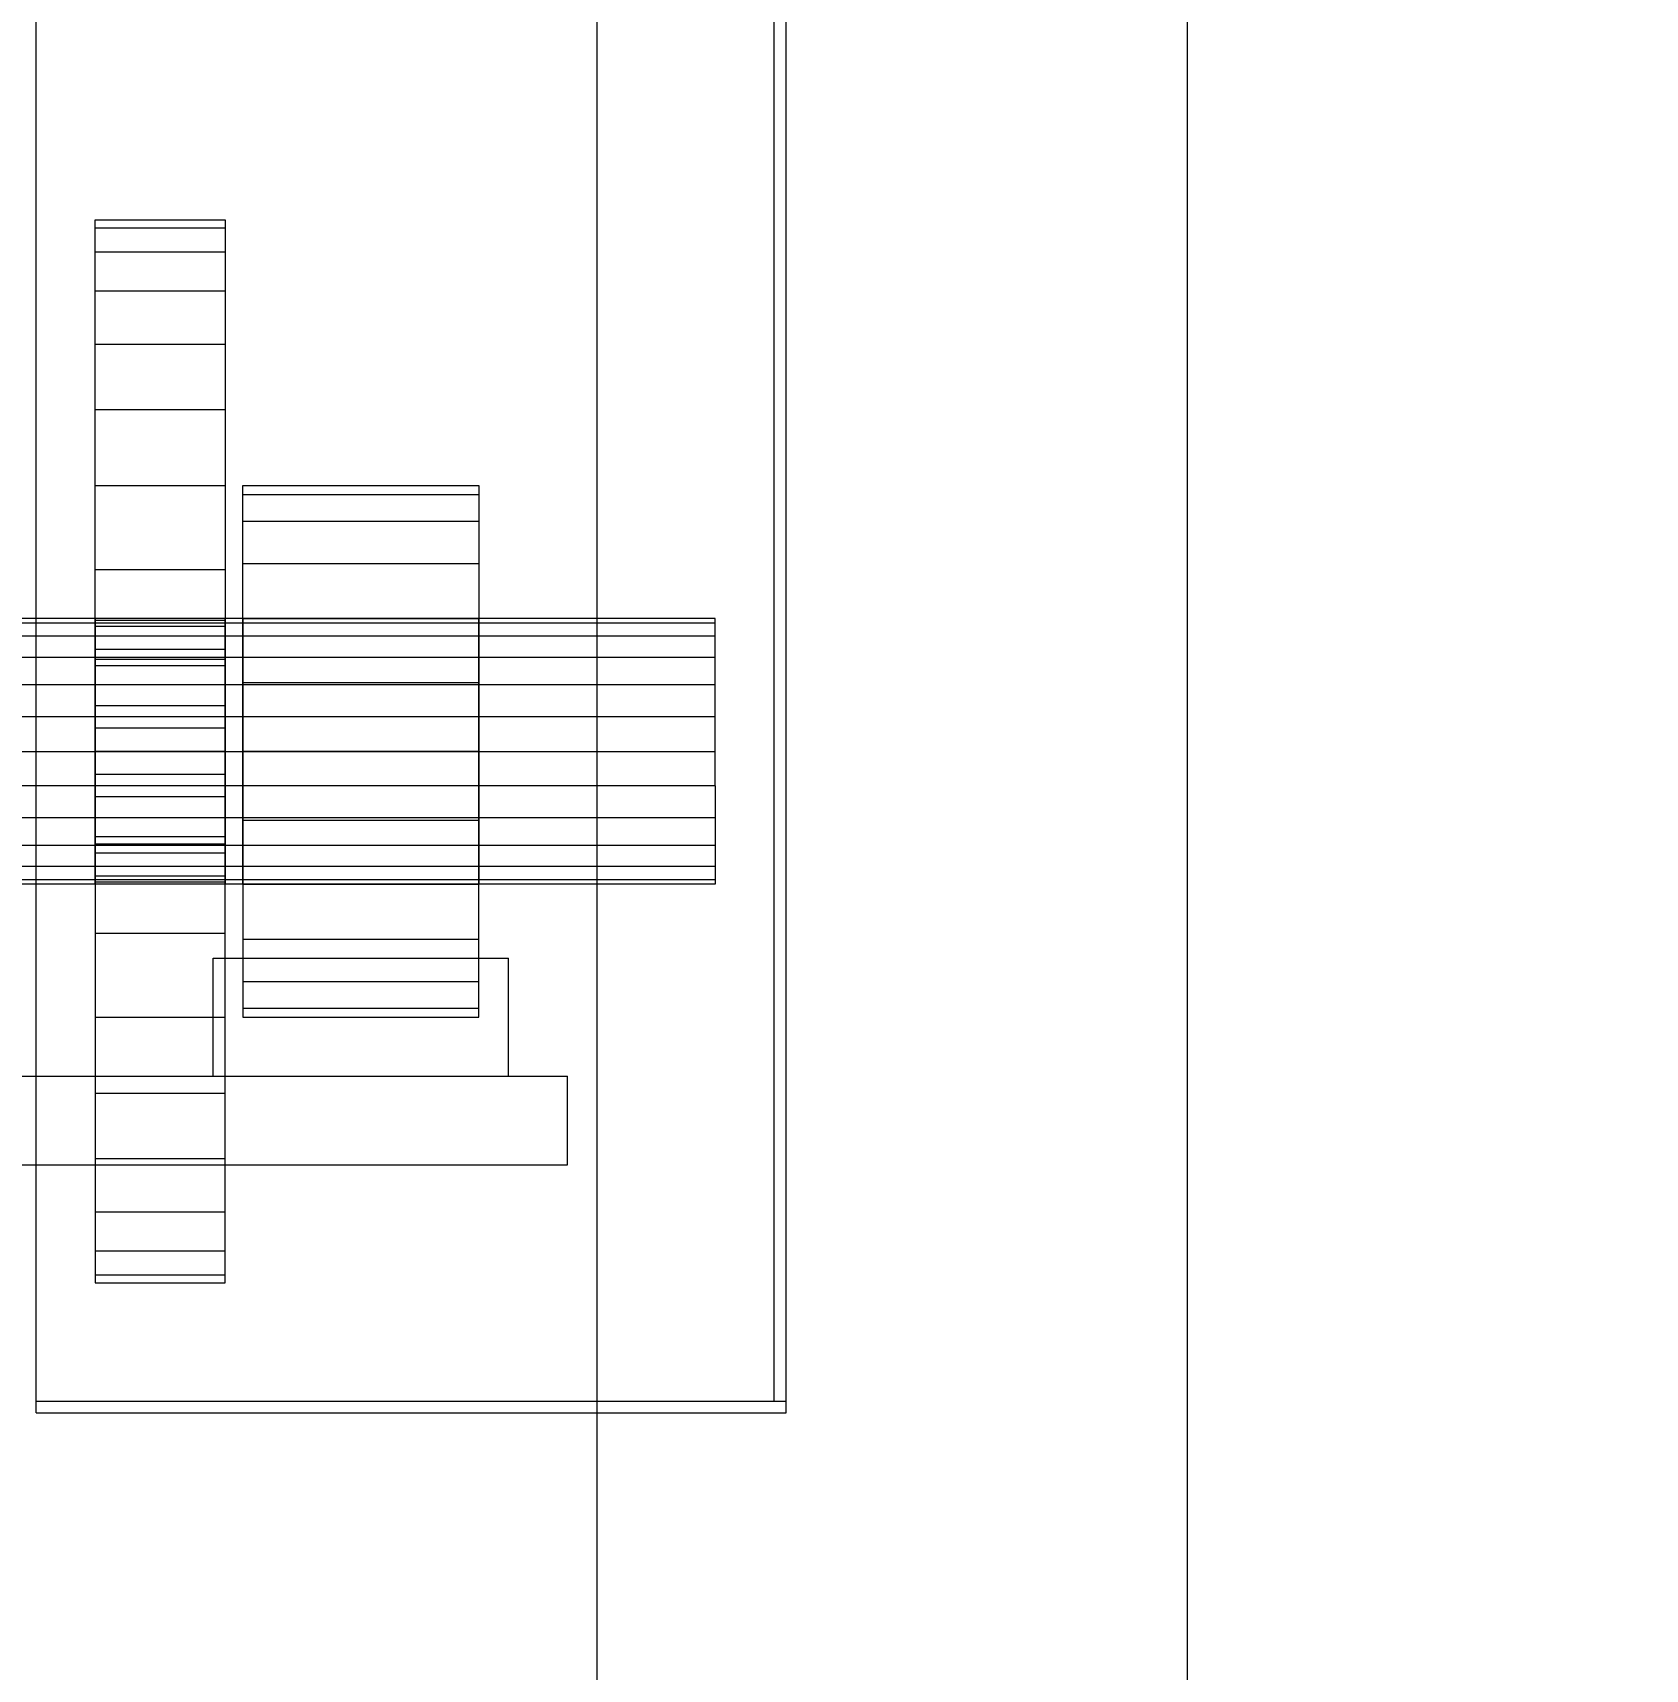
# Model space of a CAD drawing. Header units: millimetres. Extents: x -191664 to 191490, y -197311 to 10263.
# Drawn here: x 4004.4 to 4277.5, y -139778.9 to -139501.8 of the extents above; entities that cross this region are included whole.
import ezdxf

# ---------------------------------------------------------------- set-up
doc = ezdxf.new("R2010")
doc.units = ezdxf.units.MM
doc.layers.add('DET_secador_frontal', color=7, linetype='Continuous', lineweight=0)
doc.layers.add('R15_COTAS_TRANSPORTE_P', color=1, linetype='Continuous', lineweight=0)
doc.dimstyles.new('PLANTA_20', dxfattribs={"dimtxt": 50, "dimasz": 30, "dimexe": 30, "dimexo": 16, "dimgap": 20, "dimtad": 1, "dimtih": 1, "dimtoh": 1, "dimdec": 1, "dimzin": 0, "dimdsep": 46, "dimcen": 0.09, "dimadec": 0, "dimazin": 0, "dimtfac": 1, "dimtdec": 4, "dimtofl": 0, "dimtmove": 0, "dimatfit": 3, "dimfxl": 1, "dimtolj": 1, "dimtzin": 0, "dimarcsym": 0})

# ---------------------------------------------------------------- blocks, each defined once
blk = doc.blocks.new('*D133')
at = {"layer": 'Defpoints', "color": 0, "transparency": 16777216}
for p in [(439.69, -194147.98), (217.89, -194406.09), (-500, -194490), (-500, -194490), (500, -194490)]:
    blk.add_point(p, dxfattribs=at)
at = {"layer": 'R15_COTAS_TRANSPORTE_P', "color": 0, "lineweight": -2, "transparency": 16777216}
blk.add_arc((-500, -194490), 722.77, 2.37834, 17.62166, dxfattribs=at)
at = {"layer": 'R15_COTAS_TRANSPORTE_P', "color": 0, "transparency": 16777216}
for points in [[(184.12, -194272.81), (193.59, -194269.58), (179.18, -194242.8)], [(227.15, -194459.9), (217.15, -194460.11), (222.77, -194490)]]:
    blk.add_solid(points, dxfattribs=at)

msp = doc.modelspace()

# ---------------------------------------------------------------- linework, layer by layer
at = {"layer": 'DET_secador_frontal', "color": 253, "true_color": 0xa6b3ba}
for p, q in [((4100, -141525), (4100, -138560)), ((4200, -141525), (4200, -138560)), ((3800, -139678.5), (4095, -139678.5)), ((4095, -139693.5), (4095, -139678.5)), ((3800, -139693.5), (4095, -139693.5))]:
    msp.add_line(p, q, dxfattribs=at)
at = {"layer": 'DET_secador_frontal', "color": 55, "true_color": 0xb9a24b}
for p, q in [((4005, -139733.5), (4005, -139233.5)), ((4005, -139733.5), (4132, -139733.5)), ((4005, -139735.5), (4005, -139733.5)), ((4005, -139735.5), (4132, -139735.5)), ((4132, -139735.5), (4132, -139733.5))]:
    msp.add_line(p, q, dxfattribs=at)
at = {"layer": 'DET_secador_frontal', "color": 43, "true_color": 0xc7ad4e}
for p, q in [((4130, -139733.5), (4130, -139233.5)), ((4132, -139733.5), (4132, -139233.5)), ((4130, -139733.5), (4132, -139733.5))]:
    msp.add_line(p, q, dxfattribs=at)
at = {"layer": 'DET_secador_frontal', "color": 252, "true_color": 0x8ba19a}
for p, q in [((4015, -139534.87), (4015, -139533.5)), ((4015, -139533.5), (4037, -139533.5)), ((4015, -139601), (4015, -139533.5)), ((4015, -139538.93), (4015, -139534.87)), ((4015, -139534.87), (4037, -139534.87)), ((4015, -139601.34), (4015, -139534.87)), ((4037, -139533.5), (4037, -139534.87)), ((4037, -139533.5), (4037, -139601)), ((4037, -139534.87), (4037, -139538.93)), ((4037, -139534.87), (4037, -139601.34)), ((4015, -139545.56), (4015, -139538.93)), ((4015, -139538.93), (4037, -139538.93)), ((4015, -139602.36), (4015, -139538.93)), ((4037, -139538.93), (4037, -139545.56)), ((4037, -139538.93), (4037, -139602.36)), ((4015, -139554.56), (4015, -139545.56)), ((4015, -139545.56), (4037, -139545.56)), ((4015, -139604.01), (4015, -139545.56)), ((4037, -139545.56), (4037, -139554.56)), ((4037, -139545.56), (4037, -139604.01)), ((4015, -139565.65), (4015, -139554.56)), ((4015, -139554.56), (4037, -139554.56)), ((4015, -139606.26), (4015, -139554.56)), ((4037, -139554.56), (4037, -139565.65)), ((4037, -139554.56), (4037, -139606.26)), ((4015, -139578.5), (4015, -139565.65)), ((4015, -139565.65), (4037, -139565.65)), ((4015, -139609.04), (4015, -139565.65)), ((4037, -139565.65), (4037, -139578.5)), ((4037, -139565.65), (4037, -139609.04)), ((4015, -139592.72), (4015, -139578.5)), ((4015, -139578.5), (4037, -139578.5)), ((4015, -139612.25), (4015, -139578.5)), ((4037, -139578.5), (4037, -139592.72)), ((4037, -139578.5), (4037, -139612.25)), ((4040, -139580.03), (4040, -139578.5)), ((4040, -139578.5), (4080, -139578.5)), ((4040, -139601), (4040, -139578.5)), ((4040, -139584.53), (4040, -139580.03)), ((4040, -139580.03), (4080, -139580.03)), ((4040, -139601.77), (4040, -139580.03)), ((4080, -139578.5), (4080, -139580.03)), ((4080, -139578.5), (4080, -139601)), ((4080, -139580.03), (4080, -139584.53)), ((4080, -139580.03), (4080, -139601.77)), ((4040, -139591.68), (4040, -139584.53)), ((4040, -139584.53), (4080, -139584.53)), ((4040, -139604.01), (4040, -139584.53)), ((4080, -139584.53), (4080, -139591.68)), ((4080, -139584.53), (4080, -139604.01)), ((4015, -139607.87), (4015, -139592.72)), ((4015, -139592.72), (4037, -139592.72)), ((4015, -139615.8), (4015, -139592.72)), ((4037, -139592.72), (4037, -139607.87)), ((4037, -139592.72), (4037, -139615.8)), ((4040, -139601), (4040, -139591.68)), ((4040, -139591.68), (4080, -139591.68)), ((4040, -139607.59), (4040, -139591.68)), ((4080, -139591.68), (4080, -139601)), ((4080, -139591.68), (4080, -139607.59)), ((4015, -139601), (4015, -139601.34)), ((4037, -139601), (4015, -139601)), ((4015, -139601.34), (4015, -139602.36)), ((4037, -139601.34), (4015, -139601.34)), ((4015, -139602.36), (4015, -139604.01)), ((4037, -139602.36), (4015, -139602.36)), ((4037, -139601.34), (4037, -139601)), ((4037, -139602.36), (4037, -139601.34)), ((4037, -139604.01), (4037, -139602.36)), ((4040, -139611.85), (4040, -139601)), ((4040, -139601), (4080, -139601)), ((4040, -139612.25), (4040, -139601)), ((4040, -139601), (4040, -139601.77)), ((4040, -139601.77), (4040, -139604.01)), ((4080, -139601.77), (4040, -139601.77)), ((4080, -139601), (4080, -139611.85)), ((4080, -139601), (4080, -139612.25)), ((4080, -139601.77), (4080, -139601)), ((4080, -139604.01), (4080, -139601.77)), ((4015, -139604.01), (4015, -139606.26)), ((4037, -139604.01), (4015, -139604.01)), ((4037, -139606.26), (4037, -139604.01)), ((4040, -139604.01), (4040, -139607.59)), ((4080, -139604.01), (4040, -139604.01)), ((4080, -139607.59), (4080, -139604.01)), ((4015, -139606.26), (4015, -139609.04)), ((4037, -139606.26), (4015, -139606.26)), ((4015, -139623.5), (4015, -139607.87)), ((4015, -139607.87), (4037, -139607.87)), ((4015, -139619.59), (4015, -139607.87)), ((4037, -139609.04), (4037, -139606.26)), ((4037, -139607.87), (4037, -139623.5)), ((4037, -139607.87), (4037, -139619.59)), ((4040, -139607.59), (4040, -139612.25)), ((4080, -139607.59), (4040, -139607.59)), ((4080, -139612.25), (4080, -139607.59)), ((4015, -139609.04), (4015, -139612.25)), ((4037, -139609.04), (4015, -139609.04)), ((4037, -139612.25), (4037, -139609.04)), ((4015, -139612.25), (4015, -139615.8)), ((4037, -139612.25), (4015, -139612.25)), ((4037, -139615.8), (4037, -139612.25)), ((4040, -139623.5), (4040, -139611.85)), ((4040, -139611.85), (4080, -139611.85)), ((4040, -139617.68), (4040, -139611.85)), ((4040, -139612.25), (4040, -139617.68)), ((4080, -139612.25), (4040, -139612.25)), ((4080, -139611.85), (4080, -139623.5)), ((4080, -139611.85), (4080, -139617.68)), ((4080, -139617.68), (4080, -139612.25)), ((4015, -139615.8), (4015, -139619.59)), ((4037, -139615.8), (4015, -139615.8)), ((4037, -139619.59), (4037, -139615.8)), ((4040, -139617.68), (4040, -139623.5)), ((4080, -139617.68), (4040, -139617.68)), ((4080, -139623.5), (4080, -139617.68)), ((4015, -139619.59), (4015, -139623.5)), ((4037, -139619.59), (4015, -139619.59)), ((4037, -139623.5), (4037, -139619.59)), ((4037, -139623.5), (4015, -139623.5)), ((4015, -139623.5), (4015, -139639.13)), ((4015, -139627.41), (4015, -139623.5)), ((4037, -139639.13), (4037, -139623.5)), ((4037, -139623.5), (4037, -139627.41)), ((4080, -139623.5), (4040, -139623.5)), ((4040, -139623.5), (4040, -139635.15)), ((4040, -139629.32), (4040, -139623.5)), ((4080, -139635.15), (4080, -139623.5)), ((4080, -139623.5), (4080, -139629.32)), ((4037, -139627.41), (4015, -139627.41)), ((4015, -139627.41), (4015, -139639.13)), ((4015, -139631.2), (4015, -139627.41)), ((4037, -139639.13), (4037, -139627.41)), ((4037, -139627.41), (4037, -139631.2)), ((4080, -139629.32), (4040, -139629.32)), ((4040, -139629.32), (4040, -139635.15)), ((4040, -139634.75), (4040, -139629.32)), ((4080, -139635.15), (4080, -139629.32)), ((4080, -139629.32), (4080, -139634.75)), ((4037, -139631.2), (4015, -139631.2)), ((4015, -139631.2), (4015, -139654.28)), ((4015, -139634.75), (4015, -139631.2)), ((4037, -139654.28), (4037, -139631.2)), ((4037, -139631.2), (4037, -139634.75)), ((4037, -139634.75), (4015, -139634.75)), ((4015, -139634.75), (4015, -139668.5)), ((4015, -139637.96), (4015, -139634.75)), ((4037, -139668.5), (4037, -139634.75)), ((4037, -139634.75), (4037, -139637.96)), ((4080, -139634.75), (4040, -139634.75)), ((4040, -139634.75), (4040, -139646)), ((4040, -139639.41), (4040, -139634.75)), ((4040, -139635.15), (4080, -139635.15)), ((4040, -139635.15), (4040, -139646)), ((4080, -139646), (4080, -139634.75)), ((4080, -139634.75), (4080, -139639.41)), ((4080, -139646), (4080, -139635.15)), ((4037, -139637.96), (4015, -139637.96)), ((4015, -139637.96), (4015, -139681.35)), ((4015, -139640.74), (4015, -139637.96)), ((4037, -139681.35), (4037, -139637.96)), ((4037, -139637.96), (4037, -139640.74)), ((4015, -139639.13), (4037, -139639.13)), ((4015, -139639.13), (4015, -139654.28)), ((4037, -139640.74), (4015, -139640.74)), ((4015, -139640.74), (4015, -139692.44)), ((4015, -139642.99), (4015, -139640.74)), ((4037, -139654.28), (4037, -139639.13)), ((4037, -139692.44), (4037, -139640.74)), ((4037, -139640.74), (4037, -139642.99)), ((4080, -139639.41), (4040, -139639.41)), ((4040, -139639.41), (4040, -139655.32)), ((4040, -139642.99), (4040, -139639.41)), ((4080, -139655.32), (4080, -139639.41)), ((4080, -139639.41), (4080, -139642.99)), ((4037, -139642.99), (4015, -139642.99)), ((4015, -139642.99), (4015, -139701.44)), ((4015, -139644.64), (4015, -139642.99)), ((4037, -139701.44), (4037, -139642.99)), ((4037, -139642.99), (4037, -139644.64)), ((4080, -139642.99), (4040, -139642.99)), ((4040, -139642.99), (4040, -139662.47)), ((4040, -139645.23), (4040, -139642.99)), ((4080, -139662.47), (4080, -139642.99)), ((4080, -139642.99), (4080, -139645.23)), ((4037, -139644.64), (4015, -139644.64)), ((4015, -139644.64), (4015, -139708.07)), ((4015, -139645.66), (4015, -139644.64)), ((4037, -139645.66), (4015, -139645.66)), ((4015, -139645.66), (4015, -139712.13)), ((4015, -139646), (4015, -139645.66)), ((4037, -139646), (4015, -139646)), ((4015, -139646), (4015, -139713.5)), ((4037, -139708.07), (4037, -139644.64)), ((4037, -139644.64), (4037, -139645.66)), ((4037, -139712.13), (4037, -139645.66)), ((4037, -139645.66), (4037, -139646)), ((4037, -139713.5), (4037, -139646)), ((4080, -139645.23), (4040, -139645.23)), ((4040, -139645.23), (4040, -139666.97)), ((4040, -139646), (4040, -139645.23)), ((4040, -139646), (4080, -139646)), ((4040, -139646), (4040, -139655.32)), ((4040, -139646), (4040, -139668.5)), ((4080, -139666.97), (4080, -139645.23)), ((4080, -139645.23), (4080, -139646)), ((4080, -139655.32), (4080, -139646)), ((4080, -139668.5), (4080, -139646)), ((4015, -139654.28), (4037, -139654.28)), ((4015, -139654.28), (4015, -139668.5)), ((4037, -139668.5), (4037, -139654.28)), ((4040, -139655.32), (4080, -139655.32)), ((4040, -139655.32), (4040, -139662.47)), ((4080, -139662.47), (4080, -139655.32)), ((4040, -139662.47), (4080, -139662.47)), ((4040, -139662.47), (4040, -139666.97)), ((4080, -139666.97), (4080, -139662.47)), ((4015, -139668.5), (4037, -139668.5)), ((4015, -139668.5), (4015, -139681.35)), ((4037, -139681.35), (4037, -139668.5)), ((4040, -139666.97), (4080, -139666.97)), ((4040, -139666.97), (4040, -139668.5)), ((4040, -139668.5), (4080, -139668.5)), ((4080, -139668.5), (4080, -139666.97)), ((4015, -139681.35), (4037, -139681.35)), ((4015, -139681.35), (4015, -139692.44)), ((4037, -139692.44), (4037, -139681.35)), ((4015, -139692.44), (4037, -139692.44)), ((4015, -139692.44), (4015, -139701.44)), ((4037, -139701.44), (4037, -139692.44)), ((4015, -139701.44), (4037, -139701.44)), ((4015, -139701.44), (4015, -139708.07)), ((4037, -139708.07), (4037, -139701.44)), ((4015, -139708.07), (4037, -139708.07)), ((4015, -139708.07), (4015, -139712.13)), ((4037, -139712.13), (4037, -139708.07)), ((4015, -139712.13), (4037, -139712.13)), ((4015, -139712.13), (4015, -139713.5)), ((4015, -139713.5), (4037, -139713.5)), ((4037, -139713.5), (4037, -139712.13))]:
    msp.add_line(p, q, dxfattribs=at)
at = {"layer": 'DET_secador_frontal', "color": 9, "true_color": 0xbcc6c9}
for p, q in [((4120, -139601), (3860, -139601)), ((4120, -139601.77), (3860, -139601.77)), ((4120, -139601.77), (4120, -139601)), ((4120, -139604.01), (4120, -139601.77)), ((4120, -139604.01), (3860, -139604.01)), ((4120, -139607.59), (4120, -139604.01)), ((4120, -139607.59), (3860, -139607.59)), ((4120, -139612.25), (4120, -139607.59)), ((4120, -139612.25), (3860, -139612.25)), ((4120, -139617.68), (4120, -139612.25)), ((4120, -139617.68), (3860, -139617.68)), ((4120, -139623.5), (4120, -139617.68)), ((3860, -139623.5), (4120, -139623.5)), ((4120, -139629.32), (4120, -139623.5)), ((4120, -139629.32), (3860, -139629.32)), ((4120, -139629.32), (4120, -139634.75)), ((4120, -139634.75), (3860, -139634.75)), ((4120, -139634.75), (4120, -139639.41)), ((4120, -139639.41), (3860, -139639.41)), ((4120, -139639.41), (4120, -139642.99)), ((4120, -139642.99), (3860, -139642.99)), ((4120, -139642.99), (4120, -139645.23)), ((4120, -139645.23), (3860, -139645.23)), ((4120, -139646), (3860, -139646)), ((4120, -139645.23), (4120, -139646))]:
    msp.add_line(p, q, dxfattribs=at)
at = {"layer": 'DET_secador_frontal', "color": 117, "true_color": 0x356c64}
for p, q in [((4035, -139658.5), (4085, -139658.5)), ((4035, -139678.5), (4035, -139658.5)), ((4085, -139678.5), (4085, -139658.5)), ((4035, -139678.5), (4085, -139678.5))]:
    msp.add_line(p, q, dxfattribs=at)

# ---------------------------------------------------------------- dimensions: what is measured, and where the dimension line sits
at = {"layer": 'R15_COTAS_TRANSPORTE_P'}
dim = msp.add_angular_dim_2l(base=(217.89, -194406.09), line1=((-500, -194490), (500, -194490)), line2=((-500, -194490), (439.69, -194147.98)), dimstyle='PLANTA_20', dxfattribs=at)
dim.commit()
dim.dimension.update_dxf_attribs({"geometry": '*D133', "text_midpoint": (191490.46, -33543.69)})

doc.saveas('drawing.dxf')
